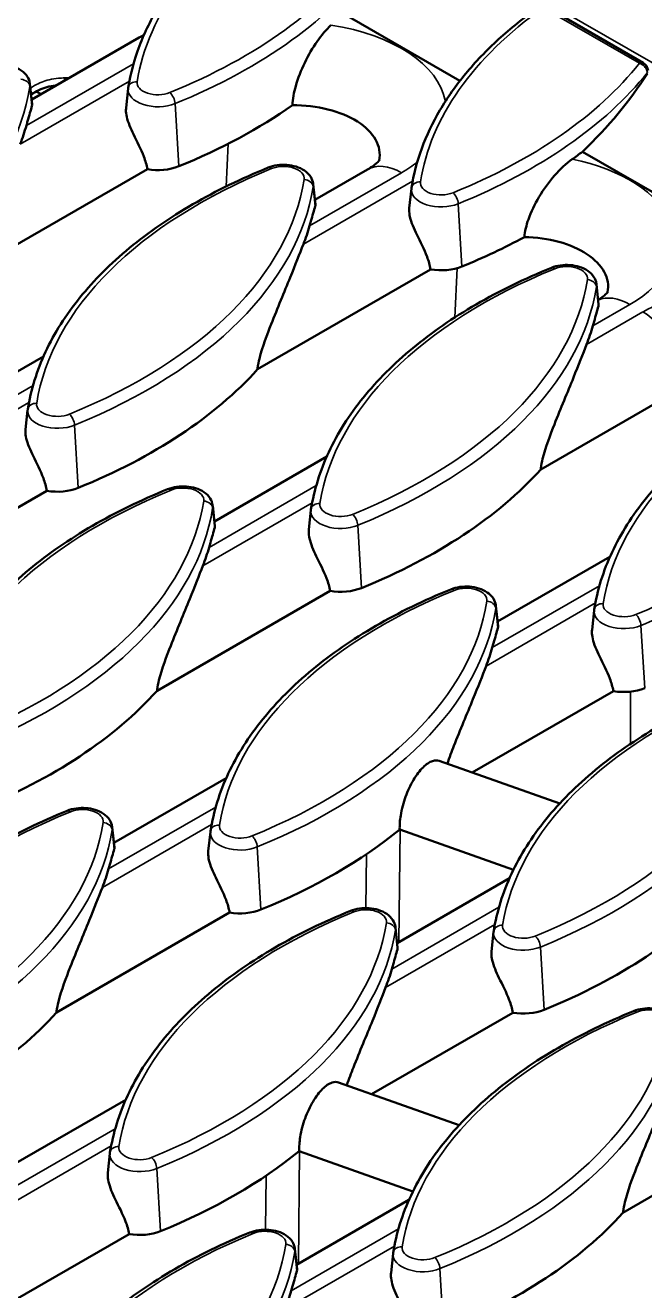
# Model space of a CAD drawing. Header units: millimetres. Extents: x 0 to 4362, y -130 to 2100.
# Drawn here: x 504.9 to 573.4, y 728 to 868 of the extents above; entities that cross this region are included whole.
import ezdxf

# ---------------------------------------------------------------- set-up
doc = ezdxf.new("R2010")
doc.units = ezdxf.units.MM
doc.header["$LTSCALE"] = 5
doc.layers.add('Sichtbar (ISO)', color=7, linetype='Continuous', lineweight=50)
doc.layers.add('Sichtbar schmal (ISO)', color=7, linetype='Continuous', lineweight=35)

msp = doc.modelspace()

# ---------------------------------------------------------------- linework, layer by layer
at = {"layer": 'Sichtbar (ISO)'}
for p, q in [((573.203, 863.799), (562.554, 869.947)), ((552.947, 861.801), (540.032, 869.258)), ((505.605, 859.732), (517.493, 866.596)), ((505.418, 861.472), (505.66, 859.221)), ((516.272, 860.967), (516.042, 858.821)), ((506.637, 860.329), (506.105, 860.636)), ((581.042, 845.581), (566.507, 853.972)), ((499.259, 840.986), (518.398, 852.036)), ((536.919, 848.651), (542.747, 852.016)), ((536.733, 850.391), (536.974, 848.14)), ((547.587, 849.886), (547.356, 847.74)), ((530.573, 829.905), (549.713, 840.955)), ((568.047, 839.31), (568.289, 837.059)), ((494.493, 824.157), (506.911, 831.326)), ((561.888, 818.824), (578.374, 828.342)), ((505.16, 825.391), (504.93, 823.245)), ((525.808, 813.076), (538.226, 820.245)), ((491.674, 807.447), (507.286, 816.46)), ((525.621, 814.815), (525.863, 812.564)), ((536.475, 814.31), (536.245, 812.164)), ((557.122, 801.994), (569.54, 809.164)), ((519.462, 794.329), (538.601, 805.379)), ((556.936, 803.734), (557.177, 801.483)), ((567.79, 803.229), (567.559, 801.083)), ((554.304, 785.285), (569.916, 794.298)), ((563.983, 781.859), (550.657, 786.575)), ((514.696, 777.5), (527.114, 784.669)), ((514.509, 779.239), (514.751, 776.988)), ((525.363, 778.734), (525.133, 776.589)), ((558.87, 774.534), (546.292, 778.985)), ((546.011, 766.419), (558.429, 773.588)), ((508.35, 758.753), (527.49, 769.803)), ((545.824, 768.158), (546.066, 765.907)), ((556.678, 767.653), (556.448, 765.507)), ((543.192, 749.709), (558.804, 758.722)), ((552.871, 746.284), (539.546, 750.999)), ((503.584, 741.924), (516.002, 749.093)), ((570.98, 736.591), (590.119, 747.641)), ((547.758, 738.958), (535.181, 743.409)), ((514.252, 743.158), (514.021, 741.013)), ((534.899, 730.843), (547.317, 738.012)), ((497.238, 723.177), (516.378, 734.227)), ((534.712, 732.582), (534.954, 730.331)), ((545.566, 732.077), (545.336, 729.932))]:
    msp.add_line(p, q, dxfattribs=at)
for centre, major_axis, ratio, start_param, end_param in [((453.919, 893.435), (-63.568, 0), 0.5773503, 2.1848933, 2.5696819), ((515.99, 874.809), (62.873, 9.107), 0.6520342, 5.5453924, 5.7705274), ((485.234, 882.354), (-63.568, 0), 0.5773503, 2.1848933, 2.4556583), ((534.584, 853.624), (9.5, 0), 0.5773503, 6.1702612, 7.8707182), ((442.807, 862.759), (63.043, 0), 0.5773503, 6.0631154, 6.1203042), ((516.548, 876.172), (-63.043, 0), 0.5773503, 2.4562155, 2.4856214), ((519.558, 854.246), (-4, 0), 0.5773503, 1.2765781, 2.1848933), ((474.122, 851.677), (63.043, 0), 0.5773503, 6.0631154, 6.1203042), ((516.548, 871.273), (-63.568, 0), 0.5773503, 2.1848933, 2.3250712), ((559.837, 839.044), (9.5, 0), 0.5773503, 6.1702612, 7.8287063), ((550.873, 843.165), (-4, 0), 0.5773503, 1.2765781, 2.1848933), ((505.437, 840.596), (63.043, 0), 0.5773503, 6.0631154, 6.1203042), ((474.122, 846.779), (-63.568, 0), 0.5773503, 2.1848933, 2.6638716), ((505.437, 835.697), (-63.568, 0), 0.5773503, 2.1848933, 2.6638716), ((508.446, 818.67), (-4, 0), 0.5773503, 1.2765781, 2.1848933), ((463.01, 816.102), (63.043, 0), 0.5773503, 6.0631154, 6.1203042), ((539.761, 807.589), (-4, 0), 0.5773503, 1.2765781, 2.1848933), ((494.325, 805.021), (63.043, 0), 0.5773503, 6.0631154, 6.1203042), ((463.01, 811.203), (-63.568, 0), 0.5773503, 2.1848933, 2.6638716), ((571.076, 796.508), (-4, 0), 0.5773503, 1.2765781, 2.1848933), ((494.325, 800.122), (-63.568, 0), 0.5773503, 2.1848933, 2.5278613), ((451.899, 780.526), (63.043, 0), 0.5773503, 6.0631154, 6.1203042), ((525.64, 789.041), (-63.568, 0), 0.5773503, 2.1848933, 2.6638716), ((528.65, 772.013), (-4, 0), 0.5773503, 1.2765781, 2.1848933), ((483.213, 769.445), (63.043, 0), 0.5773503, 6.0631154, 6.1203042), ((451.899, 775.627), (-63.568, 0), 0.5773503, 2.1848933, 2.6638716), ((559.964, 760.932), (-4, 0), 0.5773503, 1.2765781, 2.1848933), ((483.213, 764.546), (-63.568, 0), 0.5773503, 2.1848933, 2.5278613), ((514.528, 753.465), (-63.568, 0), 0.5773503, 2.1848933, 2.6638716), ((517.538, 736.437), (-4, 0), 0.5773503, 1.2765781, 2.1848933), ((472.102, 733.869), (63.043, 0), 0.5773503, 6.0631154, 6.1203042)]:
    msp.add_ellipse(centre, major_axis=major_axis, ratio=ratio, start_param=start_param, end_param=end_param, dxfattribs=at)
for points, knots in [([(516.283, 861.053), (516.528, 862.612), (516.943, 864.159), (518.1, 867.203), (518.842, 868.699), (520.638, 871.616), (521.692, 873.037), (524.09, 875.784), (525.436, 877.109), (528.395, 879.646), (530.009, 880.858), (531.744, 882.005)], [5.58828531, 5.58828531, 5.58828531, 5.58828531, 5.71380733, 5.71380733, 5.83932936, 5.83932936, 5.96485139, 5.96485139, 6.09037341, 6.09037341, 6.21589544, 6.21589544, 6.21589544, 6.21589544]), ([(547.598, 849.972), (547.829, 851.441), (548.21, 852.9), (549.265, 855.773), (549.938, 857.187), (551.562, 859.952), (552.513, 861.302), (554.678, 863.921), (555.891, 865.189), (558.561, 867.628), (560.018, 868.799), (561.586, 869.915)], [5.58828531, 5.58828531, 5.58828531, 5.58828531, 5.70655844, 5.70655844, 5.82483156, 5.82483156, 5.94310469, 5.94310469, 6.06137782, 6.06137782, 6.17965095, 6.17965095, 6.17965095, 6.17965095]), ([(538.689, 867.957), (538.175, 867.483), (537.658, 866.876), (536.67, 865.467), (536.201, 864.67), (535.395, 863), (535.049, 862.124), (534.599, 860.521), (534.465, 859.8), (534.425, 859.108)], [-1.0821006, -1.0821006, -1.0821006, -1.0821006, -0.7923876, -0.7923876, -0.5039885, -0.5039885, -0.2268958, -0.2268958, 0, 0, 0, 0]), ([(573.753, 862.962), (573.743, 863.047), (573.724, 863.123), (573.677, 863.259), (573.649, 863.32), (573.584, 863.434), (573.548, 863.487), (573.468, 863.586), (573.424, 863.632), (573.324, 863.72), (573.268, 863.762), (573.203, 863.799)], [0, 0, 0, 0, 0.006073661, 0.006073661, 0.012147322, 0.012147322, 0.018220983, 0.018220983, 0.024294644, 0.024294644, 0.030368305, 0.030368305, 0.030368305, 0.030368305]), ([(500.432, 863.293), (500.751, 863.423), (501.093, 863.511), (501.792, 863.61), (502.149, 863.622), (502.851, 863.569), (503.197, 863.506), (503.856, 863.3), (504.17, 863.156), (504.718, 862.781), (504.959, 862.553), (505.274, 862.048), (505.374, 861.796), (505.414, 861.509), (505.416, 861.491), (505.418, 861.472)], [0.1713012, 0.1713012, 0.1713012, 0.1713012, 0.5447081, 0.5447081, 0.9139605, 0.9139605, 1.2818418, 1.2818418, 1.6552499, 1.6552499, 2.0093361, 2.0093361, 2.2758247, 2.2758247, 2.2942911, 2.2942911, 2.2942911, 2.2942911]), ([(508.352, 861.319), (508.311, 861.314), (508.271, 861.309), (507.905, 861.26), (507.587, 861.195), (506.976, 861.021), (506.682, 860.913), (506.116, 860.651), (505.843, 860.498), (505.57, 860.314), (505.557, 860.305), (505.544, 860.296)], [0.10934943, 0.10934943, 0.10934943, 0.10934943, 0.12487204, 0.12487204, 0.24974409, 0.24974409, 0.37461613, 0.37461613, 0.49948818, 0.49948818, 0.5058273, 0.5058273, 0.5058273, 0.5058273]), ([(516.272, 860.967), (516.273, 860.973), (516.273, 860.979), (516.275, 860.99), (516.275, 860.996), (516.277, 861.007), (516.278, 861.013), (516.279, 861.025), (516.28, 861.03), (516.282, 861.042), (516.282, 861.048), (516.283, 861.053)], [5.559690499, 5.559690499, 5.559690499, 5.559690499, 5.565409461, 5.565409461, 5.571128423, 5.571128423, 5.576847385, 5.576847385, 5.582566347, 5.582566347, 5.588285309, 5.588285309, 5.588285309, 5.588285309]), ([(505.638, 859.038), (505.501, 858.58), (505.336, 857.985), (505.112, 857.194), (505.065, 857.028), (505.016, 856.856)], [1.09829535, 1.09829535, 1.09829535, 1.09829535, 1.45268918, 1.45268918, 1.54121651, 1.54121651, 1.54121651, 1.54121651]), ([(505.659, 859.221), (505.662, 859.202), (505.662, 859.181), (505.659, 859.122), (505.651, 859.081), (505.638, 859.038)], [3.52470314, 3.52470314, 3.52470314, 3.52470314, 3.543240058, 3.543240058, 3.576592277, 3.576592277, 3.576592277, 3.576592277]), ([(518.398, 852.036), (518.321, 852.495), (518.184, 852.964), (517.693, 854.262), (517.253, 855.095), (516.718, 856.205), (516.561, 856.543), (516.294, 857.21), (516.185, 857.539), (516.059, 858.093), (516.023, 858.366), (516.03, 858.69), (516.035, 858.757), (516.042, 858.821)], [2.82851537, 2.82851537, 2.82851537, 2.82851537, 2.9796104, 2.9796104, 3.24690309, 3.24690309, 3.34987153, 3.34987153, 3.45283997, 3.45283997, 3.54324006, 3.54324006, 3.56691242, 3.56691242, 3.56691242, 3.56691242]), ([(542.747, 852.016), (543.016, 852.171), (543.244, 852.323), (543.614, 852.6), (543.757, 852.725), (543.96, 852.926), (544.021, 853.002), (544.066, 853.063), (544.073, 853.074), (544.073, 853.074)], [3.14159265, 3.14159265, 3.14159265, 3.14159265, 3.26970359, 3.26970359, 3.39781452, 3.39781452, 3.52592545, 3.52592545, 3.59481353, 3.59481353, 3.59481353, 3.59481353]), ([(565.355, 853.134), (564.701, 852.672), (564.045, 852.064), (562.795, 850.637), (562.203, 849.821), (561.228, 848.17), (560.819, 847.33), (560.297, 845.828), (560.137, 845.167), (560.077, 844.527)], [-1.0989319, -1.0989319, -1.0989319, -1.0989319, -0.7903241, -0.7903241, -0.4837906, -0.4837906, -0.2109114, -0.2109114, 0, 0, 0, 0]), ([(505.172, 825.477), (505.51, 827.629), (506.171, 829.758), (508.108, 833.9), (509.384, 835.913), (512.5, 839.765), (514.341, 841.604), (518.529, 845.062), (520.875, 846.68), (526.004, 849.653), (528.787, 851.007), (531.746, 852.212)], [5.58828531, 5.58828531, 5.58828531, 5.58828531, 5.76152555, 5.76152555, 5.9347658, 5.9347658, 6.10800604, 6.10800604, 6.28124629, 6.28124629, 6.45448653, 6.45448653, 6.45448653, 6.45448653]), ([(531.746, 852.212), (532.065, 852.342), (532.407, 852.43), (533.106, 852.529), (533.463, 852.541), (534.166, 852.488), (534.511, 852.425), (535.171, 852.219), (535.485, 852.075), (536.033, 851.7), (536.273, 851.472), (536.589, 850.967), (536.688, 850.715), (536.728, 850.428), (536.731, 850.41), (536.733, 850.391)], [0.1713012, 0.1713012, 0.1713012, 0.1713012, 0.5447081, 0.5447081, 0.9139605, 0.9139605, 1.2818418, 1.2818418, 1.6552499, 1.6552499, 2.0093361, 2.0093361, 2.2758247, 2.2758247, 2.2942911, 2.2942911, 2.2942911, 2.2942911]), ([(547.587, 849.886), (547.587, 849.892), (547.588, 849.898), (547.589, 849.909), (547.59, 849.915), (547.592, 849.926), (547.592, 849.932), (547.594, 849.944), (547.595, 849.949), (547.596, 849.961), (547.597, 849.967), (547.598, 849.972)], [5.559690499, 5.559690499, 5.559690499, 5.559690499, 5.565409461, 5.565409461, 5.571128423, 5.571128423, 5.576847385, 5.576847385, 5.582566347, 5.582566347, 5.588285309, 5.588285309, 5.588285309, 5.588285309]), ([(536.953, 847.957), (536.816, 847.499), (536.651, 846.904), (536.427, 846.113), (536.38, 845.947), (536.331, 845.775)], [1.09829535, 1.09829535, 1.09829535, 1.09829535, 1.45268918, 1.45268918, 1.54121651, 1.54121651, 1.54121651, 1.54121651]), ([(536.974, 848.14), (536.976, 848.121), (536.977, 848.1), (536.974, 848.041), (536.966, 848), (536.953, 847.957)], [3.52470314, 3.52470314, 3.52470314, 3.52470314, 3.543240058, 3.543240058, 3.576592277, 3.576592277, 3.576592277, 3.576592277]), ([(549.713, 840.955), (549.635, 841.414), (549.498, 841.883), (549.008, 843.181), (548.568, 844.014), (548.033, 845.124), (547.876, 845.462), (547.608, 846.129), (547.499, 846.458), (547.374, 847.012), (547.338, 847.285), (547.345, 847.609), (547.349, 847.676), (547.356, 847.74)], [2.82851537, 2.82851537, 2.82851537, 2.82851537, 2.9796104, 2.9796104, 3.24690309, 3.24690309, 3.34987153, 3.34987153, 3.45283997, 3.45283997, 3.54324006, 3.54324006, 3.56691242, 3.56691242, 3.56691242, 3.56691242]), ([(535.645, 843.732), (535.242, 842.691), (534.748, 841.435), (533.535, 838.444), (532.787, 836.674), (531.642, 833.772), (531.1, 832.373), (530.705, 830.746), (530.631, 830.387), (530.583, 829.995), (530.578, 829.95), (530.573, 829.905)], [5.0571531, 5.0571531, 5.0571531, 5.0571531, 5.5983494, 5.5983494, 6.239433, 6.239433, 6.6427143, 6.6427143, 6.7428645, 6.7428645, 6.7559465, 6.7559465, 6.7559465, 6.7559465]), ([(563.061, 841.131), (563.38, 841.261), (563.722, 841.349), (564.421, 841.448), (564.778, 841.46), (565.481, 841.407), (565.826, 841.344), (566.486, 841.138), (566.799, 840.994), (567.348, 840.619), (567.588, 840.391), (567.904, 839.886), (568.003, 839.634), (568.043, 839.347), (568.045, 839.329), (568.047, 839.31)], [0.1713012, 0.1713012, 0.1713012, 0.1713012, 0.5447081, 0.5447081, 0.9139605, 0.9139605, 1.2818418, 1.2818418, 1.6552499, 1.6552499, 2.0093361, 2.0093361, 2.2758247, 2.2758247, 2.2942911, 2.2942911, 2.2942911, 2.2942911]), ([(536.486, 814.396), (536.825, 816.548), (537.486, 818.677), (539.423, 822.819), (540.699, 824.832), (543.815, 828.684), (545.656, 830.523), (549.843, 833.981), (552.19, 835.599), (557.319, 838.572), (560.102, 839.926), (563.061, 841.131)], [5.58828531, 5.58828531, 5.58828531, 5.58828531, 5.76152555, 5.76152555, 5.9347658, 5.9347658, 6.10800604, 6.10800604, 6.28124629, 6.28124629, 6.45448653, 6.45448653, 6.45448653, 6.45448653]), ([(568.234, 837.575), (568.404, 837.681), (568.554, 837.785), (568.868, 838.02), (569.01, 838.145), (569.214, 838.346), (569.275, 838.421), (569.32, 838.482), (569.326, 838.494), (569.326, 838.494)], [3.18035131, 3.18035131, 3.18035131, 3.18035131, 3.26970359, 3.26970359, 3.39781452, 3.39781452, 3.52592545, 3.52592545, 3.59481353, 3.59481353, 3.59481353, 3.59481353]), ([(568.268, 836.876), (568.13, 836.418), (567.965, 835.823), (567.741, 835.032), (567.695, 834.866), (567.646, 834.694)], [1.09829535, 1.09829535, 1.09829535, 1.09829535, 1.45268918, 1.45268918, 1.54121651, 1.54121651, 1.54121651, 1.54121651]), ([(568.289, 837.059), (568.291, 837.04), (568.292, 837.019), (568.288, 836.96), (568.281, 836.919), (568.268, 836.876)], [3.52470314, 3.52470314, 3.52470314, 3.52470314, 3.543240058, 3.543240058, 3.576592277, 3.576592277, 3.576592277, 3.576592277]), ([(566.96, 832.651), (566.556, 831.61), (566.063, 830.354), (564.85, 827.363), (564.101, 825.593), (562.957, 822.691), (562.415, 821.292), (562.019, 819.665), (561.946, 819.306), (561.898, 818.914), (561.893, 818.869), (561.888, 818.824)], [5.0571531, 5.0571531, 5.0571531, 5.0571531, 5.5983494, 5.5983494, 6.239433, 6.239433, 6.6427143, 6.6427143, 6.7428645, 6.7428645, 6.7559465, 6.7559465, 6.7559465, 6.7559465]), ([(567.801, 803.315), (568.139, 805.467), (568.801, 807.596), (570.738, 811.738), (572.013, 813.751), (575.13, 817.603), (576.971, 819.442), (581.158, 822.9), (583.505, 824.518), (588.634, 827.491), (591.416, 828.845), (594.376, 830.05)], [5.58828531, 5.58828531, 5.58828531, 5.58828531, 5.76152555, 5.76152555, 5.9347658, 5.9347658, 6.10800604, 6.10800604, 6.28124629, 6.28124629, 6.45448653, 6.45448653, 6.45448653, 6.45448653]), ([(505.16, 825.391), (505.161, 825.397), (505.162, 825.403), (505.163, 825.414), (505.164, 825.42), (505.165, 825.431), (505.166, 825.437), (505.167, 825.449), (505.168, 825.454), (505.17, 825.466), (505.171, 825.472), (505.172, 825.477)], [5.559690499, 5.559690499, 5.559690499, 5.559690499, 5.565409461, 5.565409461, 5.571128423, 5.571128423, 5.576847385, 5.576847385, 5.582566347, 5.582566347, 5.588285309, 5.588285309, 5.588285309, 5.588285309]), ([(507.286, 816.46), (507.209, 816.919), (507.072, 817.388), (506.581, 818.686), (506.142, 819.519), (505.606, 820.629), (505.449, 820.967), (505.182, 821.634), (505.073, 821.963), (504.947, 822.517), (504.911, 822.79), (504.919, 823.114), (504.923, 823.181), (504.93, 823.245)], [2.82851537, 2.82851537, 2.82851537, 2.82851537, 2.9796104, 2.9796104, 3.24690309, 3.24690309, 3.34987153, 3.34987153, 3.45283997, 3.45283997, 3.54324006, 3.54324006, 3.56691242, 3.56691242, 3.56691242, 3.56691242]), ([(494.06, 789.902), (494.398, 792.053), (495.059, 794.182), (496.997, 798.324), (498.272, 800.337), (501.389, 804.189), (503.229, 806.028), (507.417, 809.486), (509.764, 811.104), (514.893, 814.077), (517.675, 815.432), (520.635, 816.636)], [5.58828531, 5.58828531, 5.58828531, 5.58828531, 5.76152555, 5.76152555, 5.9347658, 5.9347658, 6.10800604, 6.10800604, 6.28124629, 6.28124629, 6.45448653, 6.45448653, 6.45448653, 6.45448653]), ([(520.635, 816.636), (520.954, 816.766), (521.296, 816.854), (521.995, 816.953), (522.352, 816.965), (523.054, 816.912), (523.4, 816.849), (524.059, 816.643), (524.373, 816.499), (524.921, 816.124), (525.162, 815.896), (525.478, 815.391), (525.577, 815.139), (525.617, 814.852), (525.619, 814.834), (525.621, 814.815)], [0.1713012, 0.1713012, 0.1713012, 0.1713012, 0.5447081, 0.5447081, 0.9139605, 0.9139605, 1.2818418, 1.2818418, 1.6552499, 1.6552499, 2.0093361, 2.0093361, 2.2758247, 2.2758247, 2.2942911, 2.2942911, 2.2942911, 2.2942911]), ([(536.475, 814.31), (536.476, 814.316), (536.476, 814.322), (536.478, 814.333), (536.478, 814.339), (536.48, 814.35), (536.481, 814.356), (536.482, 814.368), (536.483, 814.373), (536.485, 814.385), (536.486, 814.391), (536.486, 814.396)], [5.559690499, 5.559690499, 5.559690499, 5.559690499, 5.565409461, 5.565409461, 5.571128423, 5.571128423, 5.576847385, 5.576847385, 5.582566347, 5.582566347, 5.588285309, 5.588285309, 5.588285309, 5.588285309]), ([(525.841, 812.381), (525.704, 811.923), (525.539, 811.328), (525.315, 810.537), (525.268, 810.371), (525.219, 810.199)], [1.09829535, 1.09829535, 1.09829535, 1.09829535, 1.45268918, 1.45268918, 1.54121651, 1.54121651, 1.54121651, 1.54121651]), ([(525.862, 812.564), (525.865, 812.545), (525.865, 812.524), (525.862, 812.465), (525.854, 812.424), (525.841, 812.381)], [3.52470314, 3.52470314, 3.52470314, 3.52470314, 3.543240058, 3.543240058, 3.576592277, 3.576592277, 3.576592277, 3.576592277]), ([(538.601, 805.379), (538.524, 805.838), (538.387, 806.307), (537.896, 807.605), (537.456, 808.438), (536.921, 809.548), (536.764, 809.886), (536.497, 810.553), (536.388, 810.882), (536.262, 811.436), (536.226, 811.709), (536.233, 812.033), (536.238, 812.1), (536.245, 812.164)], [2.82851537, 2.82851537, 2.82851537, 2.82851537, 2.9796104, 2.9796104, 3.24690309, 3.24690309, 3.34987153, 3.34987153, 3.45283997, 3.45283997, 3.54324006, 3.54324006, 3.56691242, 3.56691242, 3.56691242, 3.56691242]), ([(524.533, 808.156), (524.13, 807.115), (523.637, 805.859), (522.424, 802.868), (521.675, 801.098), (520.53, 798.196), (519.988, 796.797), (519.593, 795.17), (519.52, 794.811), (519.471, 794.419), (519.466, 794.374), (519.462, 794.329)], [5.0571531, 5.0571531, 5.0571531, 5.0571531, 5.5983494, 5.5983494, 6.239433, 6.239433, 6.6427143, 6.6427143, 6.7428645, 6.7428645, 6.7559465, 6.7559465, 6.7559465, 6.7559465]), ([(525.375, 778.82), (525.713, 780.972), (526.374, 783.101), (528.311, 787.243), (529.587, 789.256), (532.703, 793.108), (534.544, 794.947), (538.732, 798.405), (541.078, 800.023), (546.208, 802.996), (548.99, 804.35), (551.949, 805.555)], [5.58828531, 5.58828531, 5.58828531, 5.58828531, 5.76152555, 5.76152555, 5.9347658, 5.9347658, 6.10800604, 6.10800604, 6.28124629, 6.28124629, 6.45448653, 6.45448653, 6.45448653, 6.45448653]), ([(551.949, 805.555), (552.268, 805.685), (552.61, 805.773), (553.309, 805.872), (553.666, 805.884), (554.369, 805.831), (554.715, 805.768), (555.374, 805.562), (555.688, 805.418), (556.236, 805.043), (556.476, 804.815), (556.792, 804.31), (556.891, 804.058), (556.931, 803.771), (556.934, 803.753), (556.936, 803.734)], [0.1713012, 0.1713012, 0.1713012, 0.1713012, 0.5447081, 0.5447081, 0.9139605, 0.9139605, 1.2818418, 1.2818418, 1.6552499, 1.6552499, 2.0093361, 2.0093361, 2.2758247, 2.2758247, 2.2942911, 2.2942911, 2.2942911, 2.2942911]), ([(567.79, 803.229), (567.79, 803.235), (567.791, 803.241), (567.792, 803.252), (567.793, 803.258), (567.795, 803.269), (567.795, 803.275), (567.797, 803.287), (567.798, 803.292), (567.799, 803.304), (567.8, 803.31), (567.801, 803.315)], [5.559690499, 5.559690499, 5.559690499, 5.559690499, 5.565409461, 5.565409461, 5.571128423, 5.571128423, 5.576847385, 5.576847385, 5.582566347, 5.582566347, 5.588285309, 5.588285309, 5.588285309, 5.588285309]), ([(557.156, 801.3), (557.019, 800.842), (556.854, 800.247), (556.63, 799.456), (556.583, 799.29), (556.534, 799.118)], [1.09829535, 1.09829535, 1.09829535, 1.09829535, 1.45268918, 1.45268918, 1.54121651, 1.54121651, 1.54121651, 1.54121651]), ([(557.177, 801.483), (557.179, 801.464), (557.18, 801.443), (557.177, 801.384), (557.169, 801.343), (557.156, 801.3)], [3.52470314, 3.52470314, 3.52470314, 3.52470314, 3.543240058, 3.543240058, 3.576592277, 3.576592277, 3.576592277, 3.576592277]), ([(569.916, 794.298), (569.838, 794.757), (569.701, 795.226), (569.211, 796.524), (568.771, 797.357), (568.236, 798.467), (568.079, 798.805), (567.811, 799.472), (567.702, 799.801), (567.577, 800.355), (567.541, 800.628), (567.548, 800.952), (567.552, 801.019), (567.559, 801.083)], [2.82851537, 2.82851537, 2.82851537, 2.82851537, 2.9796104, 2.9796104, 3.24690309, 3.24690309, 3.34987153, 3.34987153, 3.45283997, 3.45283997, 3.54324006, 3.54324006, 3.56691242, 3.56691242, 3.56691242, 3.56691242]), ([(555.848, 797.075), (555.445, 796.034), (554.951, 794.778), (553.738, 791.787), (552.99, 790.017), (552.051, 787.638), (551.79, 786.96), (551.546, 786.26)], [5.0571531, 5.0571531, 5.0571531, 5.0571531, 5.5983494, 5.5983494, 6.239433, 6.239433, 6.4545461, 6.4545461, 6.4545461, 6.4545461]), ([(556.689, 767.739), (557.028, 769.891), (557.689, 772.02), (559.626, 776.162), (560.902, 778.175), (564.018, 782.027), (565.859, 783.866), (570.046, 787.324), (572.393, 788.942), (577.522, 791.915), (580.305, 793.269), (583.264, 794.474)], [5.58828531, 5.58828531, 5.58828531, 5.58828531, 5.76152555, 5.76152555, 5.9347658, 5.9347658, 6.10800604, 6.10800604, 6.28124629, 6.28124629, 6.45448653, 6.45448653, 6.45448653, 6.45448653]), ([(546.292, 778.985), (546.28, 779.466), (546.317, 780), (546.514, 781.245), (546.708, 781.965), (547.177, 783.251), (547.483, 783.903), (548.158, 785.033), (548.527, 785.512), (549.219, 786.2), (549.588, 786.455), (550.193, 786.651), (550.44, 786.65), (550.657, 786.574)], [0.0465019, 0.0465019, 0.0465019, 0.0465019, 0.2065634, 0.2065634, 0.4131269, 0.4131269, 0.619287, 0.619287, 0.825447, 0.825447, 1.0316859, 1.0316859, 1.1904579, 1.1904579, 1.1904579, 1.1904579]), ([(509.523, 781.06), (509.842, 781.19), (510.184, 781.278), (510.883, 781.377), (511.24, 781.389), (511.943, 781.336), (512.288, 781.273), (512.947, 781.067), (513.261, 780.923), (513.81, 780.548), (514.05, 780.32), (514.366, 779.815), (514.465, 779.563), (514.505, 779.277), (514.507, 779.258), (514.509, 779.239)], [0.1713012, 0.1713012, 0.1713012, 0.1713012, 0.5447081, 0.5447081, 0.9139605, 0.9139605, 1.2818418, 1.2818418, 1.6552499, 1.6552499, 2.0093361, 2.0093361, 2.2758247, 2.2758247, 2.2942911, 2.2942911, 2.2942911, 2.2942911]), ([(482.948, 754.326), (483.287, 756.477), (483.948, 758.606), (485.885, 762.748), (487.161, 764.761), (490.277, 768.613), (492.118, 770.452), (496.305, 773.91), (498.652, 775.528), (503.781, 778.501), (506.564, 779.856), (509.523, 781.06)], [5.58828531, 5.58828531, 5.58828531, 5.58828531, 5.76152555, 5.76152555, 5.9347658, 5.9347658, 6.10800604, 6.10800604, 6.28124629, 6.28124629, 6.45448653, 6.45448653, 6.45448653, 6.45448653]), ([(525.363, 778.734), (525.364, 778.74), (525.365, 778.746), (525.366, 778.757), (525.367, 778.763), (525.368, 778.775), (525.369, 778.78), (525.37, 778.792), (525.371, 778.798), (525.373, 778.809), (525.374, 778.815), (525.375, 778.82)], [5.559690499, 5.559690499, 5.559690499, 5.559690499, 5.565409461, 5.565409461, 5.571128423, 5.571128423, 5.576847385, 5.576847385, 5.582566347, 5.582566347, 5.588285309, 5.588285309, 5.588285309, 5.588285309]), ([(514.751, 776.988), (514.753, 776.969), (514.753, 776.949), (514.75, 776.889), (514.743, 776.848), (514.73, 776.805)], [3.52470314, 3.52470314, 3.52470314, 3.52470314, 3.543240058, 3.543240058, 3.576592277, 3.576592277, 3.576592277, 3.576592277]), ([(514.73, 776.805), (514.592, 776.347), (514.427, 775.753), (514.203, 774.961), (514.157, 774.795), (514.108, 774.623)], [1.09829535, 1.09829535, 1.09829535, 1.09829535, 1.45268918, 1.45268918, 1.54121651, 1.54121651, 1.54121651, 1.54121651]), ([(527.49, 769.803), (527.412, 770.262), (527.275, 770.731), (526.784, 772.029), (526.345, 772.862), (525.81, 773.972), (525.652, 774.31), (525.385, 774.977), (525.276, 775.307), (525.15, 775.86), (525.115, 776.133), (525.122, 776.457), (525.126, 776.524), (525.133, 776.589)], [2.82851537, 2.82851537, 2.82851537, 2.82851537, 2.9796104, 2.9796104, 3.24690309, 3.24690309, 3.34987153, 3.34987153, 3.45283997, 3.45283997, 3.54324006, 3.54324006, 3.56691242, 3.56691242, 3.56691242, 3.56691242]), ([(513.421, 772.58), (513.018, 771.539), (512.525, 770.283), (511.312, 767.292), (510.563, 765.522), (509.419, 762.62), (508.877, 761.221), (508.481, 759.594), (508.408, 759.235), (508.36, 758.843), (508.355, 758.798), (508.35, 758.753)], [5.0571531, 5.0571531, 5.0571531, 5.0571531, 5.5983494, 5.5983494, 6.239433, 6.239433, 6.6427143, 6.6427143, 6.7428645, 6.7428645, 6.7559465, 6.7559465, 6.7559465, 6.7559465]), ([(514.263, 743.245), (514.601, 745.396), (515.263, 747.525), (517.2, 751.667), (518.475, 753.68), (521.592, 757.532), (523.432, 759.371), (527.62, 762.829), (529.967, 764.447), (535.096, 767.42), (537.878, 768.775), (540.838, 769.979)], [5.58828531, 5.58828531, 5.58828531, 5.58828531, 5.76152555, 5.76152555, 5.9347658, 5.9347658, 6.10800604, 6.10800604, 6.28124629, 6.28124629, 6.45448653, 6.45448653, 6.45448653, 6.45448653]), ([(540.838, 769.979), (541.157, 770.109), (541.499, 770.197), (542.198, 770.296), (542.555, 770.308), (543.257, 770.255), (543.603, 770.192), (544.262, 769.986), (544.576, 769.842), (545.124, 769.467), (545.365, 769.239), (545.681, 768.734), (545.78, 768.482), (545.82, 768.196), (545.822, 768.177), (545.824, 768.158)], [0.1713012, 0.1713012, 0.1713012, 0.1713012, 0.5447081, 0.5447081, 0.9139605, 0.9139605, 1.2818418, 1.2818418, 1.6552499, 1.6552499, 2.0093361, 2.0093361, 2.2758247, 2.2758247, 2.2942911, 2.2942911, 2.2942911, 2.2942911]), ([(556.678, 767.653), (556.679, 767.659), (556.679, 767.665), (556.681, 767.676), (556.681, 767.682), (556.683, 767.694), (556.684, 767.699), (556.685, 767.711), (556.686, 767.717), (556.688, 767.728), (556.689, 767.734), (556.689, 767.739)], [5.559690499, 5.559690499, 5.559690499, 5.559690499, 5.565409461, 5.565409461, 5.571128423, 5.571128423, 5.576847385, 5.576847385, 5.582566347, 5.582566347, 5.588285309, 5.588285309, 5.588285309, 5.588285309]), ([(546.066, 765.907), (546.068, 765.888), (546.068, 765.867), (546.065, 765.808), (546.057, 765.767), (546.044, 765.724)], [3.52470314, 3.52470314, 3.52470314, 3.52470314, 3.543240058, 3.543240058, 3.576592277, 3.576592277, 3.576592277, 3.576592277]), ([(546.044, 765.724), (545.907, 765.266), (545.742, 764.671), (545.518, 763.88), (545.471, 763.714), (545.422, 763.542)], [1.09829535, 1.09829535, 1.09829535, 1.09829535, 1.45268918, 1.45268918, 1.54121651, 1.54121651, 1.54121651, 1.54121651]), ([(558.804, 758.722), (558.727, 759.181), (558.59, 759.65), (558.099, 760.948), (557.659, 761.781), (557.124, 762.891), (556.967, 763.229), (556.7, 763.896), (556.591, 764.226), (556.465, 764.779), (556.429, 765.052), (556.437, 765.376), (556.441, 765.443), (556.448, 765.507)], [2.82851537, 2.82851537, 2.82851537, 2.82851537, 2.9796104, 2.9796104, 3.24690309, 3.24690309, 3.34987153, 3.34987153, 3.45283997, 3.45283997, 3.54324006, 3.54324006, 3.56691242, 3.56691242, 3.56691242, 3.56691242]), ([(544.736, 761.499), (544.333, 760.458), (543.84, 759.202), (542.627, 756.211), (541.878, 754.441), (540.94, 752.062), (540.678, 751.384), (540.435, 750.684)], [5.0571531, 5.0571531, 5.0571531, 5.0571531, 5.5983494, 5.5983494, 6.239433, 6.239433, 6.4545461, 6.4545461, 6.4545461, 6.4545461]), ([(545.578, 732.164), (545.916, 734.315), (546.577, 736.444), (548.514, 740.586), (549.79, 742.599), (552.906, 746.451), (554.747, 748.29), (558.935, 751.748), (561.281, 753.366), (566.411, 756.339), (569.193, 757.694), (572.152, 758.898)], [5.58828531, 5.58828531, 5.58828531, 5.58828531, 5.76152555, 5.76152555, 5.9347658, 5.9347658, 6.10800604, 6.10800604, 6.28124629, 6.28124629, 6.45448653, 6.45448653, 6.45448653, 6.45448653]), ([(572.152, 758.898), (572.471, 759.028), (572.813, 759.116), (573.513, 759.215), (573.869, 759.227), (574.572, 759.174), (574.918, 759.111), (575.577, 758.905), (575.891, 758.761), (576.439, 758.386), (576.679, 758.158), (576.995, 757.653), (577.094, 757.401), (577.134, 757.114), (577.137, 757.096), (577.139, 757.077)], [0.1713012, 0.1713012, 0.1713012, 0.1713012, 0.5447081, 0.5447081, 0.9139605, 0.9139605, 1.2818418, 1.2818418, 1.6552499, 1.6552499, 2.0093361, 2.0093361, 2.2758247, 2.2758247, 2.2942911, 2.2942911, 2.2942911, 2.2942911]), ([(535.181, 743.409), (535.169, 743.89), (535.205, 744.424), (535.402, 745.669), (535.596, 746.389), (536.065, 747.675), (536.371, 748.327), (537.046, 749.457), (537.416, 749.936), (538.107, 750.624), (538.476, 750.879), (539.081, 751.075), (539.328, 751.074), (539.545, 750.998)], [0.0465019, 0.0465019, 0.0465019, 0.0465019, 0.2065634, 0.2065634, 0.4131269, 0.4131269, 0.619287, 0.619287, 0.825447, 0.825447, 1.0316859, 1.0316859, 1.1904579, 1.1904579, 1.1904579, 1.1904579]), ([(576.051, 750.418), (575.648, 749.377), (575.154, 748.121), (573.941, 745.13), (573.193, 743.36), (572.048, 740.458), (571.506, 739.059), (571.111, 737.432), (571.037, 737.073), (570.989, 736.681), (570.984, 736.636), (570.98, 736.591)], [5.0571531, 5.0571531, 5.0571531, 5.0571531, 5.5983494, 5.5983494, 6.239433, 6.239433, 6.6427143, 6.6427143, 6.7428645, 6.7428645, 6.7559465, 6.7559465, 6.7559465, 6.7559465]), ([(514.252, 743.158), (514.252, 743.164), (514.253, 743.17), (514.254, 743.181), (514.255, 743.187), (514.256, 743.199), (514.257, 743.204), (514.259, 743.216), (514.26, 743.222), (514.261, 743.233), (514.262, 743.239), (514.263, 743.245)], [5.559690499, 5.559690499, 5.559690499, 5.559690499, 5.565409461, 5.565409461, 5.571128423, 5.571128423, 5.576847385, 5.576847385, 5.582566347, 5.582566347, 5.588285309, 5.588285309, 5.588285309, 5.588285309]), ([(516.378, 734.227), (516.3, 734.686), (516.163, 735.155), (515.673, 736.453), (515.233, 737.286), (514.698, 738.396), (514.541, 738.735), (514.273, 739.401), (514.164, 739.731), (514.039, 740.284), (514.003, 740.557), (514.01, 740.882), (514.014, 740.948), (514.021, 741.013)], [2.82851537, 2.82851537, 2.82851537, 2.82851537, 2.9796104, 2.9796104, 3.24690309, 3.24690309, 3.34987153, 3.34987153, 3.45283997, 3.45283997, 3.54324006, 3.54324006, 3.56691242, 3.56691242, 3.56691242, 3.56691242]), ([(503.151, 707.669), (503.49, 709.82), (504.151, 711.949), (506.088, 716.091), (507.364, 718.104), (510.48, 721.956), (512.321, 723.796), (516.508, 727.253), (518.855, 728.871), (523.984, 731.844), (526.767, 733.199), (529.726, 734.403)], [5.58828531, 5.58828531, 5.58828531, 5.58828531, 5.76152555, 5.76152555, 5.9347658, 5.9347658, 6.10800604, 6.10800604, 6.28124629, 6.28124629, 6.45448653, 6.45448653, 6.45448653, 6.45448653]), ([(529.726, 734.403), (530.045, 734.533), (530.387, 734.621), (531.086, 734.72), (531.443, 734.732), (532.146, 734.679), (532.491, 734.616), (533.15, 734.41), (533.464, 734.266), (534.013, 733.891), (534.253, 733.663), (534.569, 733.158), (534.668, 732.906), (534.708, 732.62), (534.71, 732.601), (534.712, 732.582)], [0.1713012, 0.1713012, 0.1713012, 0.1713012, 0.5447081, 0.5447081, 0.9139605, 0.9139605, 1.2818418, 1.2818418, 1.6552499, 1.6552499, 2.0093361, 2.0093361, 2.2758247, 2.2758247, 2.2942911, 2.2942911, 2.2942911, 2.2942911]), ([(545.566, 732.077), (545.567, 732.083), (545.568, 732.089), (545.569, 732.1), (545.57, 732.106), (545.571, 732.118), (545.572, 732.123), (545.574, 732.135), (545.574, 732.141), (545.576, 732.152), (545.577, 732.158), (545.578, 732.164)], [5.559690499, 5.559690499, 5.559690499, 5.559690499, 5.565409461, 5.565409461, 5.571128423, 5.571128423, 5.576847385, 5.576847385, 5.582566347, 5.582566347, 5.588285309, 5.588285309, 5.588285309, 5.588285309]), ([(534.933, 730.148), (534.795, 729.69), (534.63, 729.096), (534.406, 728.304), (534.36, 728.138), (534.311, 727.966)], [1.09829535, 1.09829535, 1.09829535, 1.09829535, 1.45268918, 1.45268918, 1.54121651, 1.54121651, 1.54121651, 1.54121651]), ([(534.954, 730.331), (534.956, 730.312), (534.957, 730.292), (534.953, 730.232), (534.946, 730.191), (534.933, 730.148)], [3.52470314, 3.52470314, 3.52470314, 3.52470314, 3.543240058, 3.543240058, 3.576592277, 3.576592277, 3.576592277, 3.576592277]), ([(547.693, 723.146), (547.615, 723.605), (547.478, 724.074), (546.987, 725.372), (546.548, 726.205), (546.013, 727.315), (545.856, 727.654), (545.588, 728.32), (545.479, 728.65), (545.353, 729.203), (545.318, 729.476), (545.325, 729.8), (545.329, 729.867), (545.336, 729.932)], [2.82851537, 2.82851537, 2.82851537, 2.82851537, 2.9796104, 2.9796104, 3.24690309, 3.24690309, 3.34987153, 3.34987153, 3.45283997, 3.45283997, 3.54324006, 3.54324006, 3.56691242, 3.56691242, 3.56691242, 3.56691242])]:
    msp.add_open_spline(points, degree=3, knots=knots, dxfattribs=at)
msp.add_open_spline([(517.493, 866.596), (517.701, 866.716), (517.884, 866.834), (518.042, 866.945)], degree=3, dxfattribs=at)
at = {"layer": 'Sichtbar schmal (ISO)'}
for p, q in [((709.087, 785.942), (355.534, 990.066)), ((562.154, 869.908), (572.803, 863.76)), ((505.016, 856.856), (516.864, 863.696)), ((516.412, 861.788), (504.33, 854.813)), ((505.638, 859.038), (505.411, 861.183)), ((506.637, 860.329), (506.105, 860.636)), ((521.863, 852.359), (521.455, 859.296)), ((527.342, 854.86), (527.122, 850.136)), ((536.331, 845.775), (546.497, 851.645)), ((547.726, 850.707), (535.645, 843.732)), ((536.953, 847.957), (536.725, 850.102)), ((553.178, 841.278), (552.77, 848.215)), ((552.633, 841.092), (552.379, 835.63)), ((568.268, 836.876), (568.04, 839.021)), ((573.177, 836.241), (566.96, 832.651)), ((567.646, 834.694), (571.751, 837.064)), ((493.904, 821.28), (505.752, 828.121)), ((505.3, 826.212), (493.218, 819.237)), ((510.751, 816.783), (510.344, 823.72)), ((525.219, 810.199), (537.067, 817.04)), ((536.615, 815.131), (524.533, 808.156)), ((525.841, 812.381), (525.614, 814.526)), ((542.066, 805.702), (541.658, 812.639)), ((556.534, 799.118), (568.382, 805.959)), ((567.929, 804.05), (555.848, 797.075)), ((557.156, 801.3), (556.929, 803.445)), ((573.381, 794.621), (572.973, 801.558)), ((571.796, 794.237), (571.796, 788.455)), ((514.108, 774.623), (525.955, 781.464)), ((525.503, 779.555), (513.421, 772.58)), ((514.73, 776.805), (514.502, 778.95)), ((546.207, 766.532), (546.333, 778.97)), ((530.954, 770.126), (530.547, 777.063)), ((542.624, 776.26), (542.564, 770.295)), ((558.741, 774.579), (558.768, 774.324)), ((545.422, 763.542), (557.27, 770.383)), ((556.818, 768.474), (544.736, 761.499)), ((546.044, 765.724), (545.817, 767.869)), ((562.269, 759.045), (561.861, 765.982)), ((502.996, 739.047), (514.844, 745.888)), ((514.391, 743.979), (502.31, 737.004)), ((535.096, 730.956), (535.221, 743.394)), ((519.843, 734.55), (519.435, 741.487)), ((531.512, 740.684), (531.452, 734.719)), ((547.63, 739.003), (547.656, 738.748)), ((534.311, 727.966), (546.158, 734.807)), ((545.706, 732.898), (533.625, 725.923)), ((534.933, 730.148), (534.705, 732.293)), ((551.157, 723.469), (550.75, 730.406))]:
    msp.add_line(p, q, dxfattribs=at)
for centre, major_axis, ratio, start_param, end_param in [((578.883, 858.487), (-61.864, 0), 0.5773503, 5.5653269, 6.1926871), ((485.234, 889.703), (61.864, 0), 0.5773503, 5.3264859, 5.8929039), ((485.234, 888.958), (62.861, 0), 0.5773503, 5.3264859, 5.8918442), ((610.197, 847.406), (-61.864, 0), 0.5773503, 5.6016293, 6.1926871), ((534.584, 858.523), (16.848, 0), 0.5773503, 0.1039466, 1.3246667), ((521.243, 860.101), (-3.75, 6.495), 0.5773503, 6.159694, 6.2831853), ((516.548, 878.622), (-61.864, 0), 0.5773503, 2.1848933, 2.7124302), ((572.803, 863.106), (0.4, 0.693), 0.5773503, 0, 0.7853982), ((516.548, 877.877), (62.861, 0), 0.5773503, 5.3264859, 5.852993), ((442.807, 864.463), (62.861, 0), 0.5773503, 5.3264859, 6.1926871), ((504.419, 861.164), (0.988, -0.155), 0.8131553, 0.2143864, 1.6979163), ((502.132, 861.355), (3.292, 0), 0.5773503, 6.1926871, 6.3450887), ((509.33, 855.871), (-10.844, 0), 0.5773503, 4.6733555, 4.7211773), ((509.217, 863.37), (0.01, -2), 0.0071755, 0.6897483, 0.9029385), ((519.558, 860.849), (-3.292, 0), 0.5773503, 6.221282, 8.4680786), ((517.271, 860.898), (-0.988, 0.155), 0.8131553, 4.8395089, 6.2831853), ((519.558, 861.595), (-2.296, 0), 0.5773503, 6.1926871, 8.4680786), ((520.881, 859.695), (-0.377, 0.926), 0.4704822, 4.0864142, 5.5699441), ((546.497, 845.521), (-3.75, 6.495), 0.5773503, 5.4977871, 6.2831853), ((534.584, 858.523), (16.848, 0), 0.5773503, 5.4977871, 5.6573754), ((559.837, 843.943), (16.848, 0), 0.5773503, 5.4977871, 7.5203196), ((567.771, 822.911), (-61.864, 0), 0.5773503, 5.3264859, 6.1926871), ((532.123, 851.286), (-0.377, 0.926), 0.4704822, 5.5699441, 6.2831853), ((533.446, 851.019), (2.296, 0), 0.5773503, 6.1926871, 8.4680786), ((474.122, 854.127), (61.864, 0), 0.5773503, 5.3264859, 6.1926871), ((474.122, 853.382), (62.861, 0), 0.5773503, 5.3264859, 6.1926871), ((535.733, 850.083), (0.988, -0.155), 0.8131553, 0.2143864, 1.6979163), ((533.446, 850.274), (3.292, 0), 0.5773503, 6.1926871, 6.3450887), ((550.873, 849.768), (-3.292, 0), 0.5773503, 6.221282, 8.4680786), ((548.586, 849.817), (-0.988, 0.155), 0.8131553, 4.8395089, 6.2831853), ((550.873, 850.514), (-2.296, 0), 0.5773503, 6.1926871, 8.4680786), ((552.196, 848.614), (-0.377, 0.926), 0.4704822, 4.0864142, 5.5699441), ((599.086, 811.83), (-61.864, 0), 0.5773503, 5.3264859, 6.1926871), ((563.438, 840.205), (-0.377, 0.926), 0.4704822, 5.5699441, 6.2831853), ((564.761, 839.938), (2.296, 0), 0.5773503, 6.1926871, 8.4680786), ((505.437, 843.046), (61.864, 0), 0.5773503, 5.3264859, 6.1926871), ((505.437, 842.301), (62.861, 0), 0.5773503, 5.3264859, 6.1926871), ((567.048, 839.002), (0.988, -0.155), 0.8131553, 0.2143864, 1.6979163), ((564.761, 839.192), (3.292, 0), 0.5773503, 6.1926871, 6.3450887), ((571.751, 830.941), (-3.75, 6.495), 0.5773503, 5.4977871, 6.2223998), ((585.091, 829.362), (-16.848, 0), 0.5773503, 5.0913523, 5.4977871), ((573.177, 830.117), (3.75, -6.495), 0.5773503, 0.9867561, 2.3561945), ((630.4, 800.749), (-61.864, 0), 0.5773503, 5.3264859, 6.1926871), ((506.16, 825.322), (-0.988, 0.155), 0.8131553, 4.8395089, 6.2831853), ((508.446, 826.019), (-2.296, 0), 0.5773503, 6.1926871, 8.4680786), ((508.446, 825.274), (-3.292, 0), 0.5773503, 6.221282, 8.4680786), ((509.77, 824.119), (-0.377, 0.926), 0.4704822, 4.0864142, 5.5699441), ((556.659, 787.335), (-61.864, 0), 0.5773503, 5.3264859, 6.1926871), ((521.012, 815.71), (-0.377, 0.926), 0.4704822, 5.5699441, 6.2831853), ((522.335, 815.443), (2.296, 0), 0.5773503, 6.1926871, 8.4680786), ((463.01, 818.551), (61.864, 0), 0.5773503, 5.3264859, 6.1926871), ((524.622, 814.507), (0.988, -0.155), 0.8131553, 0.2143864, 1.6979163), ((522.335, 814.698), (3.292, 0), 0.5773503, 6.1926871, 6.3450887), ((537.474, 814.241), (-0.988, 0.155), 0.8131553, 4.8395089, 6.2831853), ((539.761, 814.938), (-2.296, 0), 0.5773503, 6.1926871, 8.4680786), ((463.01, 817.806), (62.861, 0), 0.5773503, 5.3264859, 6.1926871), ((539.761, 814.192), (-3.292, 0), 0.5773503, 6.221282, 8.4680786), ((541.084, 813.038), (-0.377, 0.926), 0.4704822, 4.0864142, 5.5699441), ((587.974, 776.254), (-61.864, 0), 0.5773503, 5.3264859, 6.1926871), ((552.326, 804.629), (-0.377, 0.926), 0.4704822, 5.5699441, 6.2831853), ((553.65, 804.362), (2.296, 0), 0.5773503, 6.1926871, 8.4680786), ((536.752, 831.965), (-61.864, 0), 0.5773503, 2.1848933, 2.3303601), ((494.325, 807.47), (61.864, 0), 0.5773503, 5.3264859, 6.1926871), ((555.936, 803.426), (0.988, -0.155), 0.8131553, 0.2143864, 1.6979163), ((553.65, 803.617), (3.292, 0), 0.5773503, 6.1926871, 6.3450887), ((568.789, 803.16), (-0.988, 0.155), 0.8131553, 4.8395089, 6.2831853), ((571.076, 803.857), (-2.296, 0), 0.5773503, 6.1926871, 8.4680786), ((536.752, 831.22), (62.861, 0), 0.5773503, 5.3264859, 5.4727421), ((494.325, 806.725), (62.861, 0), 0.5773503, 5.3264859, 6.1926871), ((571.076, 803.111), (-3.292, 0), 0.5773503, 6.221282, 8.4680786), ((572.399, 801.957), (-0.377, 0.926), 0.4704822, 4.0864142, 5.5699441), ((619.289, 765.173), (-61.864, 0), 0.5773503, 5.3264859, 6.1926871), ((525.64, 796.389), (61.864, 0), 0.5773503, 5.3264859, 6.1926871), ((525.64, 795.644), (62.861, 0), 0.5773503, 5.3264859, 6.1926871), ((511.223, 779.867), (2.296, 0), 0.5773503, 6.1926871, 8.4680786), ((545.548, 751.759), (-61.864, 0), 0.5773503, 5.3264859, 6.1926871), ((509.9, 780.134), (-0.377, 0.926), 0.4704822, 5.5699441, 6.2831853), ((451.899, 782.975), (61.864, 0), 0.5773503, 5.3264859, 6.1926871), ((451.899, 782.23), (62.861, 0), 0.5773503, 5.3264859, 6.1926871), ((513.51, 778.931), (0.988, -0.155), 0.8131553, 0.2143864, 1.6979163), ((511.223, 779.122), (3.292, 0), 0.5773503, 6.1926871, 6.3450887), ((528.65, 778.617), (-3.292, 0), 0.5773503, 6.221282, 8.4680786), ((526.363, 778.665), (-0.988, 0.155), 0.8131553, 4.8395089, 6.2831853), ((528.65, 779.362), (-2.296, 0), 0.5773503, 6.1926871, 8.4680786), ((529.973, 777.462), (-0.377, 0.926), 0.4704822, 4.0864142, 5.5699441), ((541.215, 769.053), (-0.377, 0.926), 0.4704822, 5.5699441, 6.2831853), ((542.538, 768.786), (2.296, 0), 0.5773503, 6.1926871, 8.4680786), ((576.862, 740.678), (-61.864, 0), 0.5773503, 5.3264859, 6.1926871), ((483.213, 771.894), (61.864, 0), 0.5773503, 5.3264859, 6.1926871), ((544.825, 767.85), (0.988, -0.155), 0.8131553, 0.2143864, 1.6979163), ((483.213, 771.149), (62.861, 0), 0.5773503, 5.3264859, 6.1926871), ((542.538, 768.041), (3.292, 0), 0.5773503, 6.1926871, 6.3450887), ((559.964, 767.536), (-3.292, 0), 0.5773503, 6.221282, 8.4680786), ((557.677, 767.584), (-0.988, 0.155), 0.8131553, 4.8395089, 6.2831853), ((559.964, 768.281), (-2.296, 0), 0.5773503, 6.1926871, 8.4680786), ((561.287, 766.381), (-0.377, 0.926), 0.4704822, 4.0864142, 5.5699441), ((608.177, 729.597), (-61.864, 0), 0.5773503, 5.3264859, 6.1926871), ((572.529, 757.972), (-0.377, 0.926), 0.4704822, 5.5699441, 6.2831853), ((573.853, 757.705), (2.296, 0), 0.5773503, 6.1926871, 8.4680786), ((514.528, 760.813), (61.864, 0), 0.5773503, 5.3264859, 6.1926871), ((514.528, 760.068), (62.861, 0), 0.5773503, 5.3264859, 6.1926871), ((515.251, 743.089), (-0.988, 0.155), 0.8131553, 4.8395089, 6.2831853), ((517.538, 743.786), (-2.296, 0), 0.5773503, 6.1926871, 8.4680786), ((517.538, 743.041), (-3.292, 0), 0.5773503, 6.221282, 8.4680786), ((518.861, 741.886), (-0.377, 0.926), 0.4704822, 4.0864142, 5.5699441), ((565.751, 705.102), (-61.864, 0), 0.5773503, 5.3264859, 6.1926871), ((530.103, 733.477), (-0.377, 0.926), 0.4704822, 5.5699441, 6.2831853), ((531.426, 733.21), (2.296, 0), 0.5773503, 6.1926871, 8.4680786), ((472.102, 736.318), (61.864, 0), 0.5773503, 5.3264859, 6.1926871), ((472.102, 735.573), (62.861, 0), 0.5773503, 5.3264859, 6.1926871), ((533.713, 732.274), (0.988, -0.155), 0.8131553, 0.2143864, 1.6979163), ((531.426, 732.465), (3.292, 0), 0.5773503, 6.1926871, 6.3450887), ((546.566, 732.008), (-0.988, 0.155), 0.8131553, 4.8395089, 6.2831853), ((548.853, 732.705), (-2.296, 0), 0.5773503, 6.1926871, 8.4680786), ((548.853, 731.96), (-3.292, 0), 0.5773503, 6.221282, 8.4680786), ((550.176, 730.805), (-0.377, 0.926), 0.4704822, 4.0864142, 5.5699441)]:
    msp.add_ellipse(centre, major_axis=major_axis, ratio=ratio, start_param=start_param, end_param=end_param, dxfattribs=at)
for points, knots in [([(572.803, 863.76), (572.855, 863.743), (572.907, 863.722), (573.043, 863.656), (573.124, 863.605), (573.322, 863.45), (573.432, 863.33), (573.608, 863.051), (573.667, 862.89), (573.682, 862.741)], [-0.030368305, -0.030368305, -0.030368305, -0.030368305, -0.026572267, -0.026572267, -0.020498606, -0.020498606, -0.010780748, -0.010780748, 0, 0, 0, 0]), ([(509.234, 862.132), (509.015, 862.131), (508.794, 862.121), (508.221, 862.069), (507.869, 862.011), (506.97, 861.788), (506.437, 861.579), (505.774, 861.206), (505.619, 861.109), (505.468, 861.006)], [0, 0, 0, 0, 0.07804503, 0.07804503, 0.20291707, 0.20291707, 0.40271234, 0.40271234, 0.46483237, 0.46483237, 0.46483237, 0.46483237])]:
    msp.add_open_spline(points, degree=3, knots=knots, dxfattribs=at)

doc.saveas('drawing.dxf')
